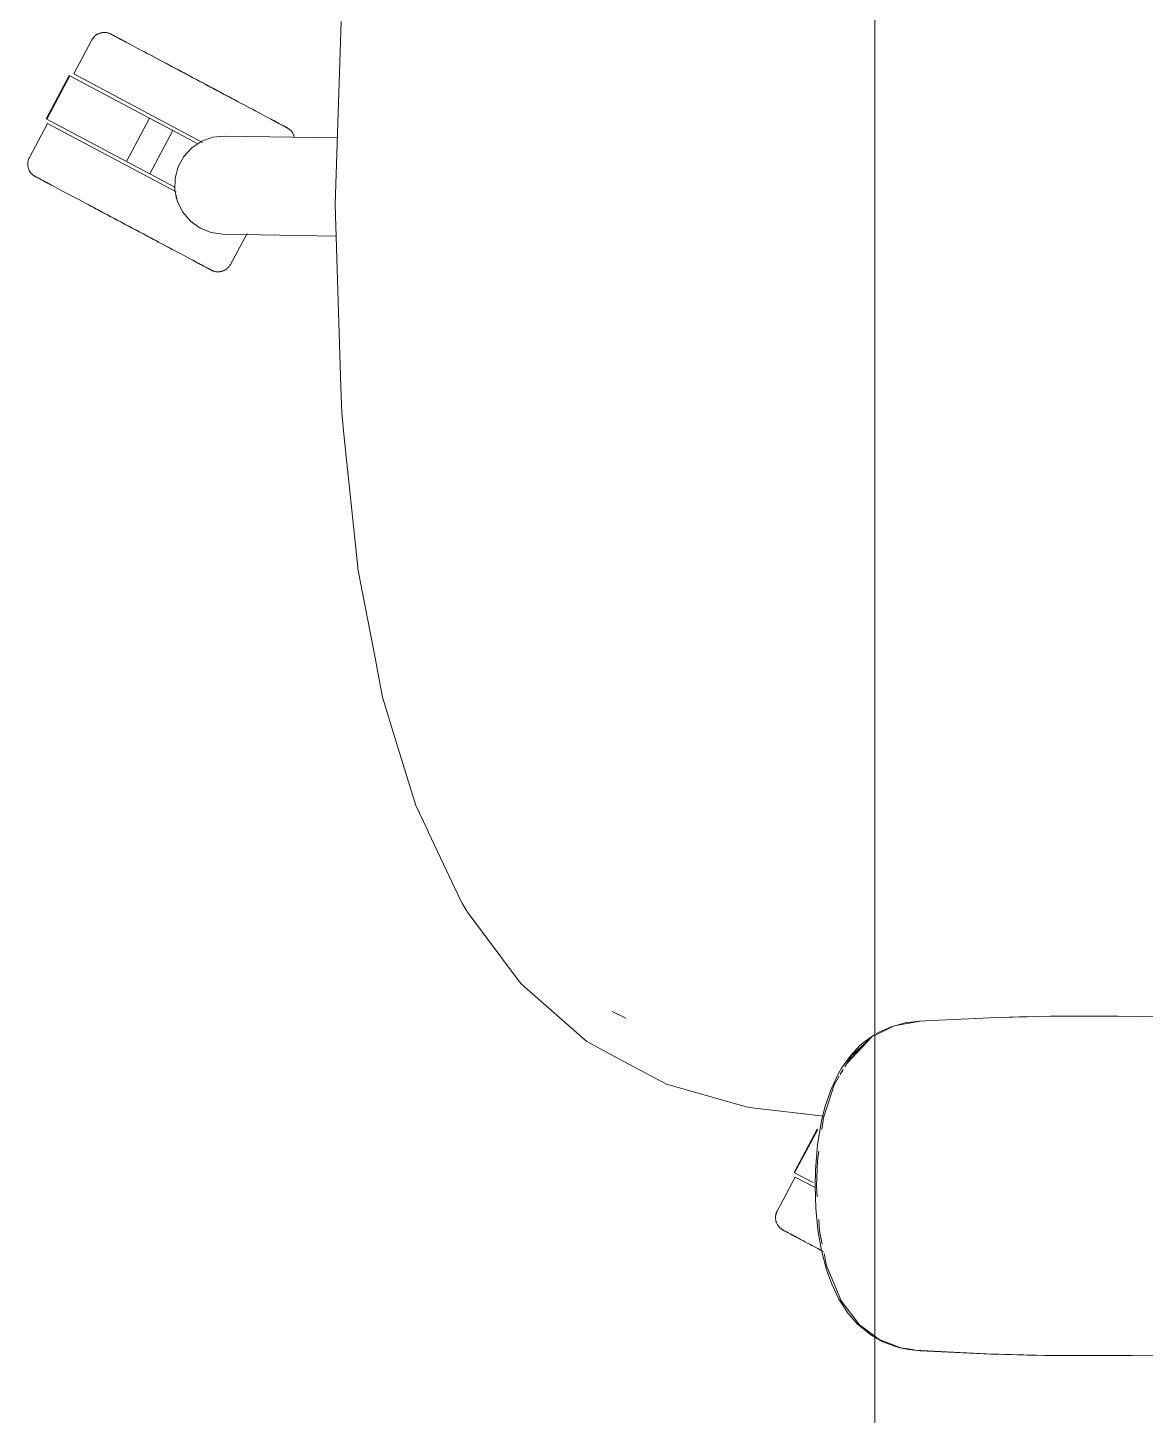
# Model space of a CAD drawing. Header units: millimetres. Extents: x 155927 to 317870, y -36033 to 97293.
# Drawn here: x 202340 to 202658.8, y 12512 to 12907.8 of the extents above; entities that cross this region are included whole.
import ezdxf

# ---------------------------------------------------------------- set-up
doc = ezdxf.new("R2010")
doc.units = ezdxf.units.MM
doc.header["$MEASUREMENT"] = 0
doc.layers.add('G-IMPT', color=8, linetype='CONTINUOUS', lineweight=9)
doc.layers.add('I-FURN', color=8, linetype='CONTINUOUS', lineweight=9)

msp = doc.modelspace()

# ---------------------------------------------------------------- linework, layer by layer
at = {"layer": 'G-IMPT'}
for p, q in [((202429.42, 12909.56), (202427.71, 12857.38)), ((202427.71, 12857.38), (202429.33, 12805.21)), ((202429.33, 12805.21), (202429.55, 12797.95)), ((202430.28, 12790.89), (202429.55, 12797.95)), ((202434.11, 12753.9), (202430.28, 12790.89)), ((202434.11, 12753.9), (202434.2, 12753.43)), ((202439.06, 12728.06), (202434.2, 12753.43)), ((202439.06, 12728.06), (202439.77, 12724.39)), ((202441.23, 12716.79), (202439.77, 12724.39)), ((202445.42, 12703.18), (202441.23, 12716.79)), ((202450.74, 12685.91), (202445.42, 12703.18)), ((202450.74, 12685.91), (202453.93, 12679.14)), ((202454.36, 12678.23), (202453.93, 12679.14)), ((202463.63, 12658.58), (202454.36, 12678.23)), ((202463.63, 12658.58), (202464.05, 12657.87)), ((202464.99, 12656.3), (202464.05, 12657.87)), ((202465.45, 12655.53), (202464.99, 12656.3)), ((202465.45, 12655.53), (202480.02, 12636.03)), ((202480.02, 12636.03), (202480.75, 12635.06)), ((202484.01, 12632.19), (202480.75, 12635.06)), ((202484.01, 12632.19), (202498.79, 12619.18)), ((202506.76, 12627.2), (202510.65, 12625.24)), ((202506.76, 12627.2), (202509.06, 12626.02)), ((202509.06, 12626.02), (202510.65, 12625.24)), ((202631.77, 12625.81), (202616.1, 12625.43)), ((202619.5, 12625.49), (202622.82, 12625.63)), ((202625.04, 12625.63), (202622.82, 12625.63)), ((202631.77, 12625.81), (202636.28, 12625.86)), ((202636.28, 12625.86), (202650.99, 12625.86)), ((202656.46, 12625.78), (202650.99, 12625.86)), ((202656.46, 12625.78), (202668.77, 12625.49)), ((202582.04, 12620.86), (202586.36, 12622.84)), ((202582.95, 12620.94), (202587.21, 12623.04)), ((202590.32, 12623.91), (202586.36, 12622.84)), ((202587.21, 12623.04), (202594.55, 12624.41)), ((202594.33, 12624.41), (202590.32, 12623.91)), ((202599.99, 12624.69), (202594.33, 12624.41)), ((202599.99, 12624.69), (202612.55, 12625.31)), ((202616.1, 12625.43), (202612.55, 12625.31)), ((202498.79, 12619.18), (202499.46, 12618.59)), ((202509.89, 12613.01), (202499.46, 12618.59)), ((202573.81, 12612.44), (202580.71, 12619.83)), ((202575, 12614.53), (202580.71, 12619.83)), ((202575.22, 12614.06), (202578.3, 12617.6)), ((202577.5, 12617.52), (202578.82, 12618.65)), ((202580.71, 12619.83), (202578.3, 12617.6)), ((202581.68, 12620.61), (202578.82, 12618.65)), ((202582.95, 12620.94), (202581.68, 12620.31)), ((202574.63, 12614.47), (202572.19, 12611.02)), ((202573.12, 12611.38), (202575, 12614.53)), ((202573.81, 12612.44), (202575.09, 12613.91)), ((202577.5, 12617.52), (202574.63, 12614.47)), ((202521.13, 12606.99), (202509.89, 12613.01)), ((202569.18, 12605.01), (202571.38, 12609.65)), ((202571.38, 12609.65), (202572.19, 12611.02)), ((202571.79, 12609.15), (202572.65, 12610.59)), ((202522.24, 12606.4), (202521.13, 12606.99)), ((202543.59, 12600.39), (202522.24, 12606.4)), ((202567.01, 12596.83), (202570.04, 12606.23)), ((202570.04, 12606.23), (202571.51, 12608.68)), ((202567.44, 12599.92), (202569.18, 12605.01)), ((202543.59, 12600.39), (202545.85, 12599.75)), ((202567.13, 12597.34), (202545.85, 12599.75)), ((202567.44, 12599.92), (202566.46, 12595.99)), ((202566.46, 12595.99), (202565.34, 12589.23)), ((202566.55, 12593.54), (202567.01, 12596.83)), ((202564.77, 12581.92), (202565.34, 12589.23)), ((202565.28, 12584.58), (202565.68, 12587.36)), ((202564.77, 12581.92), (202564.68, 12577.41)), ((202565.28, 12584.58), (202565.05, 12577.41)), ((202564.68, 12577.41), (202564.86, 12571.07)), ((202565.24, 12574.3), (202565.05, 12577.41)), ((202565.42, 12564.92), (202564.86, 12571.07)), ((202565.84, 12564.58), (202565.64, 12567.79)), ((202565.42, 12564.92), (202566.42, 12558.99)), ((202566.61, 12560.83), (202565.84, 12564.58)), ((202567.85, 12553.51), (202566.42, 12558.99)), ((202567.88, 12554.62), (202567.17, 12558.09)), ((202567.88, 12554.62), (202570.21, 12549)), ((202567.85, 12553.51), (202569.44, 12549.18)), ((202571.42, 12545.1), (202569.44, 12549.18)), ((202572.05, 12544.61), (202570.21, 12549)), ((202571.42, 12545.1), (202574.08, 12541.05)), ((202577.26, 12537.82), (202572.05, 12544.61)), ((202574.08, 12541.05), (202576.74, 12538.02)), ((202580.48, 12534.94), (202576.74, 12538.02)), ((202581.68, 12534.55), (202577.26, 12537.82)), ((202581.68, 12534.26), (202580.48, 12534.94)), ((202582.89, 12533.65), (202581.68, 12534.55)), ((202583.92, 12532.98), (202581.68, 12534.26)), ((202589.08, 12531.24), (202582.89, 12533.65)), ((202583.92, 12532.98), (202587.56, 12531.59)), ((202588.9, 12531.22), (202587.56, 12531.59)), ((202588.9, 12531.22), (202591.3, 12530.78)), ((202589.08, 12531.24), (202592.93, 12530.66)), ((202592.95, 12530.52), (202591.3, 12530.78)), ((202613.52, 12529.47), (202592.95, 12530.52)), ((202614.73, 12529.44), (202592.95, 12530.52)), ((202592.95, 12530.52), (202594.55, 12530.41)), ((202596.79, 12530.33), (202594.55, 12530.41)), ((202614.73, 12529.44), (202594.55, 12530.41)), ((202634.92, 12528.97), (202613.52, 12529.47)), ((202625.08, 12529.13), (202613.52, 12529.47)), ((202613.52, 12529.47), (202614.73, 12529.44)), ((202634.92, 12528.97), (202614.73, 12529.44)), ((202655.1, 12529.02), (202625.08, 12529.13)), ((202634.92, 12528.97), (202625.08, 12529.13)), ((202625.08, 12529.13), (202644.31, 12528.93)), ((202632.88, 12528.99), (202630.97, 12529.06)), ((202635.41, 12529.01), (202632.88, 12528.99)), ((202655.1, 12529.02), (202634.92, 12528.97)), ((202655.1, 12529.02), (202644.31, 12528.93)), ((202655.1, 12529.02), (202663.52, 12529.18))]:
    msp.add_line(p, q, dxfattribs=at)
at = {"layer": 'I-FURN'}
for p, q in [((202581.68, 12099.61), (202581.68, 13499.61)), ((202581.68, 13499.61), (202581.68, 12099.61)), ((202358.26, 12904.31), (202353.11, 12894.62)), ((202358.26, 12904.31), (202358.34, 12904.45)), ((202358.34, 12904.45), (202358.42, 12904.58)), ((202358.42, 12904.58), (202358.51, 12904.72)), ((202358.51, 12904.72), (202358.61, 12904.85)), ((202358.61, 12904.85), (202358.71, 12904.97)), ((202358.71, 12904.97), (202358.81, 12905.1)), ((202358.81, 12905.1), (202358.92, 12905.22)), ((202358.92, 12905.22), (202359.04, 12905.33)), ((202359.04, 12905.33), (202359.16, 12905.44)), ((202359.16, 12905.44), (202359.28, 12905.54)), ((202359.28, 12905.54), (202359.41, 12905.64)), ((202359.41, 12905.64), (202359.54, 12905.74)), ((202359.54, 12905.74), (202359.67, 12905.82)), ((202359.67, 12905.82), (202359.81, 12905.91)), ((202359.81, 12905.91), (202359.95, 12905.98)), ((202359.95, 12905.98), (202360.1, 12906.06)), ((202360.1, 12906.06), (202360.24, 12906.12)), ((202360.24, 12906.12), (202360.39, 12906.18)), ((202360.39, 12906.18), (202360.54, 12906.24)), ((202360.54, 12906.24), (202360.7, 12906.28)), ((202360.7, 12906.28), (202360.85, 12906.33)), ((202360.85, 12906.33), (202361.01, 12906.36)), ((202361.01, 12906.36), (202361.17, 12906.39)), ((202361.17, 12906.39), (202361.33, 12906.41)), ((202361.33, 12906.41), (202361.49, 12906.43)), ((202361.49, 12906.43), (202361.65, 12906.44)), ((202361.65, 12906.44), (202361.81, 12906.44)), ((202361.81, 12906.44), (202361.97, 12906.44)), ((202361.97, 12906.44), (202362.13, 12906.43)), ((202362.13, 12906.43), (202362.29, 12906.42)), ((202362.29, 12906.42), (202362.45, 12906.39)), ((202362.45, 12906.39), (202362.61, 12906.37)), ((202362.61, 12906.37), (202362.77, 12906.33)), ((202362.77, 12906.33), (202362.93, 12906.29)), ((202362.93, 12906.29), (202363.08, 12906.24)), ((202363.08, 12906.24), (202363.23, 12906.19)), ((202363.23, 12906.19), (202363.38, 12906.13)), ((202363.38, 12906.13), (202363.53, 12906.06)), ((202363.53, 12906.06), (202363.67, 12905.99)), ((202363.67, 12905.99), (202363.71, 12905.97)), ((202363.71, 12905.97), (202363.73, 12905.96)), ((202363.72, 12905.97), (202363.71, 12905.97)), ((202363.76, 12905.95), (202363.72, 12905.97)), ((202363.73, 12905.96), (202363.79, 12905.93)), ((202363.84, 12905.9), (202363.76, 12905.95)), ((202363.79, 12905.93), (202363.89, 12905.88)), ((202363.96, 12905.84), (202363.84, 12905.9)), ((202363.89, 12905.88), (202364.03, 12905.8)), ((202364.13, 12905.75), (202363.96, 12905.84)), ((202364.03, 12905.8), (202364.21, 12905.71)), ((202364.33, 12905.65), (202364.13, 12905.75)), ((202364.21, 12905.71), (202364.43, 12905.59)), ((202364.57, 12905.52), (202364.33, 12905.65)), ((202364.43, 12905.59), (202364.69, 12905.45)), ((202364.85, 12905.37), (202364.57, 12905.52)), ((202364.69, 12905.45), (202364.99, 12905.29)), ((202365.16, 12905.2), (202364.85, 12905.37)), ((202364.99, 12905.29), (202365.32, 12905.12)), ((202365.52, 12905.01), (202365.16, 12905.2)), ((202365.32, 12905.12), (202365.7, 12904.92)), ((202365.91, 12904.8), (202365.52, 12905.01)), ((202365.7, 12904.92), (202366.11, 12904.7)), ((202366.34, 12904.57), (202365.91, 12904.8)), ((202366.11, 12904.7), (202366.55, 12904.46)), ((202366.81, 12904.33), (202366.34, 12904.57)), ((202366.55, 12904.46), (202367.03, 12904.21)), ((202367.31, 12904.06), (202366.81, 12904.33)), ((202367.03, 12904.21), (202367.55, 12903.93)), ((202367.84, 12903.77), (202367.31, 12904.06)), ((202367.55, 12903.93), (202368.1, 12903.64)), ((202368.41, 12903.47), (202367.84, 12903.77)), ((202368.1, 12903.64), (202368.69, 12903.33)), ((202369.02, 12903.15), (202368.41, 12903.47)), ((202369.65, 12902.82), (202369.02, 12903.15)), ((202370.31, 12902.46), (202369.65, 12902.82)), ((202371.01, 12902.09), (202370.31, 12902.46)), ((202371.73, 12901.71), (202371.01, 12902.09)), ((202372.48, 12901.31), (202371.73, 12901.71)), ((202373.26, 12900.9), (202372.48, 12901.31)), ((202374.06, 12900.47), (202373.26, 12900.9)), ((202374.88, 12900.03), (202374.06, 12900.47)), ((202374.43, 12900.27), (202375.27, 12899.83)), ((202375.73, 12899.58), (202374.88, 12900.03)), ((202375.27, 12899.83), (202376.12, 12899.37)), ((202376.6, 12899.12), (202375.73, 12899.58)), ((202376.12, 12899.37), (202377, 12898.91)), ((202377.48, 12898.65), (202376.6, 12899.12)), ((202377, 12898.91), (202377.9, 12898.43)), ((202378.39, 12898.17), (202377.48, 12898.65)), ((202389.86, 12875.08), (202353.11, 12894.62)), ((202377.9, 12898.43), (202378.81, 12897.94)), ((202379.31, 12897.68), (202378.39, 12898.17)), ((202378.81, 12897.94), (202379.74, 12897.45)), ((202380.25, 12897.18), (202379.31, 12897.68)), ((202379.74, 12897.45), (202380.68, 12896.95)), ((202381.2, 12896.67), (202380.25, 12897.18)), ((202380.68, 12896.95), (202381.64, 12896.44)), ((202382.16, 12896.16), (202381.2, 12896.67)), ((202381.64, 12896.44), (202382.61, 12895.92)), ((202383.14, 12895.64), (202382.16, 12896.16)), ((202382.61, 12895.92), (202383.59, 12895.4)), ((202384.12, 12895.12), (202383.14, 12895.64)), ((202383.59, 12895.4), (202384.58, 12894.88)), ((202385.11, 12894.59), (202384.12, 12895.12)), ((202384.58, 12894.88), (202385.57, 12894.35)), ((202386.11, 12894.06), (202385.11, 12894.59)), ((202351.82, 12894.18), (202345.24, 12881.81)), ((202345.42, 12881.72), (202351.99, 12894.08)), ((202351.99, 12894.08), (202374.7, 12882.01)), ((202385.57, 12894.35), (202386.57, 12893.82)), ((202387.11, 12893.53), (202386.11, 12894.06)), ((202386.57, 12893.82), (202387.57, 12893.29)), ((202388.12, 12893), (202387.11, 12893.53)), ((202387.57, 12893.29), (202388.58, 12892.75)), ((202389.12, 12892.46), (202388.12, 12893)), ((202388.58, 12892.75), (202389.58, 12892.22)), ((202390.13, 12891.93), (202389.12, 12892.46)), ((202389.58, 12892.22), (202390.59, 12891.68)), ((202391.13, 12891.39), (202390.13, 12891.93)), ((202390.59, 12891.68), (202391.59, 12891.15)), ((202392.13, 12890.86), (202391.13, 12891.39)), ((202391.59, 12891.15), (202392.59, 12890.62)), ((202393.12, 12890.33), (202392.13, 12890.86)), ((202392.59, 12890.62), (202393.58, 12890.09)), ((202394.11, 12889.81), (202393.12, 12890.33)), ((202393.58, 12890.09), (202394.56, 12889.57)), ((202395.09, 12889.29), (202394.11, 12889.81)), ((202394.56, 12889.57), (202395.53, 12889.05)), ((202396.06, 12888.77), (202395.09, 12889.29)), ((202395.53, 12889.05), (202396.5, 12888.54)), ((202397.01, 12888.27), (202396.06, 12888.77)), ((202396.5, 12888.54), (202397.45, 12888.03)), ((202397.96, 12887.76), (202397.01, 12888.27)), ((202397.45, 12888.03), (202398.39, 12887.53)), ((202398.89, 12887.27), (202397.96, 12887.76)), ((202398.39, 12887.53), (202399.31, 12887.04)), ((202399.8, 12886.78), (202398.89, 12887.27)), ((202399.31, 12887.04), (202400.22, 12886.56)), ((202400.7, 12886.31), (202399.8, 12886.78)), ((202401.57, 12885.84), (202400.7, 12886.31)), ((202402.43, 12885.38), (202401.57, 12885.84)), ((202403.27, 12884.94), (202402.43, 12885.38)), ((202404.08, 12884.51), (202403.27, 12884.94)), ((202404.87, 12884.09), (202404.08, 12884.51)), ((202405.63, 12883.69), (202404.87, 12884.09)), ((202406.36, 12883.29), (202405.63, 12883.69)), ((202407.07, 12882.92), (202406.36, 12883.29)), ((202407.75, 12882.56), (202407.07, 12882.92)), ((202345.6, 12880.49), (202340.45, 12870.81)), ((202368.12, 12869.65), (202345.42, 12881.72)), ((202382.32, 12860.97), (202345.6, 12880.49)), ((202368.12, 12869.65), (202374.7, 12882.01)), ((202374.7, 12882.01), (202381.34, 12878.48)), ((202408.4, 12882.21), (202407.75, 12882.56)), ((202409.01, 12881.89), (202408.4, 12882.21)), ((202409.6, 12881.58), (202409.01, 12881.89)), ((202409.28, 12881.74), (202409.85, 12881.44)), ((202410.15, 12881.28), (202409.6, 12881.58)), ((202409.85, 12881.44), (202410.39, 12881.15)), ((202410.66, 12881.01), (202410.15, 12881.28)), ((202410.39, 12881.15), (202410.89, 12880.89)), ((202411.15, 12880.75), (202410.66, 12881.01)), ((202410.89, 12880.89), (202411.36, 12880.64)), ((202411.59, 12880.51), (202411.15, 12880.75)), ((202411.36, 12880.64), (202411.79, 12880.41)), ((202412, 12880.3), (202411.59, 12880.51)), ((202411.79, 12880.41), (202412.18, 12880.2)), ((202412.38, 12880.1), (202412, 12880.3)), ((202412.18, 12880.2), (202412.53, 12880.01)), ((202412.71, 12879.92), (202412.38, 12880.1)), ((202412.53, 12880.01), (202412.85, 12879.84)), ((202413.01, 12879.76), (202412.71, 12879.92)), ((202412.85, 12879.84), (202413.13, 12879.7)), ((202413.27, 12879.62), (202413.01, 12879.76)), ((202413.13, 12879.7), (202413.37, 12879.57)), ((202413.49, 12879.51), (202413.27, 12879.62)), ((202413.37, 12879.57), (202413.57, 12879.46)), ((202413.67, 12879.41), (202413.49, 12879.51)), ((202413.57, 12879.46), (202413.73, 12879.37)), ((202413.81, 12879.34), (202413.67, 12879.41)), ((202413.73, 12879.37), (202413.86, 12879.31)), ((202413.91, 12879.28), (202413.81, 12879.34)), ((202413.86, 12879.31), (202413.94, 12879.27)), ((202413.97, 12879.25), (202413.91, 12879.28)), ((202413.94, 12879.27), (202413.98, 12879.24)), ((202413.99, 12879.24), (202413.97, 12879.25)), ((202413.98, 12879.24), (202413.99, 12879.24)), ((202413.99, 12879.24), (202414.13, 12879.16)), ((202414.13, 12879.16), (202414.26, 12879.08)), ((202414.26, 12879.08), (202414.4, 12878.99)), ((202414.4, 12878.99), (202414.53, 12878.89)), ((202414.53, 12878.89), (202414.66, 12878.79)), ((202414.66, 12878.79), (202414.78, 12878.69)), ((202374.77, 12866.12), (202381.34, 12878.48)), ((202381.34, 12878.48), (202388.48, 12874.68)), ((202386.8, 12873.54), (202389.61, 12875.41)), ((202389.61, 12875.41), (202392.79, 12876.55)), ((202392.79, 12876.55), (202396.14, 12876.9)), ((202396.14, 12876.9), (202428.33, 12876.34)), ((202414.78, 12878.69), (202414.9, 12878.58)), ((202414.9, 12878.58), (202415.01, 12878.46)), ((202415.01, 12878.46), (202415.12, 12878.35)), ((202415.12, 12878.35), (202415.22, 12878.22)), ((202415.22, 12878.22), (202415.32, 12878.1)), ((202415.32, 12878.1), (202415.42, 12877.96)), ((202415.42, 12877.96), (202415.5, 12877.83)), ((202415.5, 12877.83), (202415.59, 12877.69)), ((202415.59, 12877.69), (202415.67, 12877.55)), ((202415.67, 12877.55), (202415.74, 12877.41)), ((202415.74, 12877.41), (202415.8, 12877.26)), ((202415.8, 12877.26), (202415.86, 12877.11)), ((202415.86, 12877.11), (202415.92, 12876.96)), ((202415.92, 12876.96), (202415.97, 12876.8)), ((202415.97, 12876.8), (202416.01, 12876.65)), ((202416.01, 12876.65), (202416.04, 12876.49)), ((202382.9, 12868.1), (202384.52, 12871.05)), ((202384.52, 12871.05), (202386.8, 12873.54)), ((202339.98, 12869.07), (202339.99, 12869.23)), ((202339.98, 12868.91), (202339.98, 12869.07)), ((202339.98, 12868.75), (202339.98, 12868.91)), ((202339.99, 12868.58), (202339.98, 12868.75)), ((202339.99, 12869.23), (202340.01, 12869.39)), ((202340.01, 12868.42), (202339.99, 12868.58)), ((202340.01, 12869.39), (202340.03, 12869.55)), ((202340.03, 12868.26), (202340.01, 12868.42)), ((202340.03, 12869.55), (202340.06, 12869.71)), ((202340.06, 12868.11), (202340.03, 12868.26)), ((202340.06, 12869.71), (202340.09, 12869.86)), ((202340.1, 12867.95), (202340.06, 12868.11)), ((202340.09, 12869.86), (202340.13, 12870.02)), ((202340.14, 12867.79), (202340.1, 12867.95)), ((202340.13, 12870.02), (202340.18, 12870.17)), ((202340.19, 12867.64), (202340.14, 12867.79)), ((202340.18, 12870.17), (202340.23, 12870.33)), ((202340.24, 12867.49), (202340.19, 12867.64)), ((202340.23, 12870.33), (202340.29, 12870.48)), ((202340.3, 12867.34), (202340.24, 12867.49)), ((202340.29, 12870.48), (202340.36, 12870.62)), ((202340.37, 12867.19), (202340.3, 12867.34)), ((202340.36, 12870.62), (202340.43, 12870.77)), ((202340.44, 12867.05), (202340.37, 12867.19)), ((202340.43, 12870.77), (202340.45, 12870.81)), ((202340.52, 12866.91), (202340.44, 12867.05)), ((202340.6, 12866.77), (202340.52, 12866.91)), ((202374.77, 12866.12), (202368.12, 12869.65)), ((202382.04, 12864.83), (202382.9, 12868.1)), ((202340.69, 12866.63), (202340.6, 12866.77)), ((202340.78, 12866.5), (202340.69, 12866.63)), ((202340.88, 12866.37), (202340.78, 12866.5)), ((202340.98, 12866.25), (202340.88, 12866.37)), ((202341.09, 12866.13), (202340.98, 12866.25)), ((202341.21, 12866.02), (202341.09, 12866.13)), ((202341.32, 12865.91), (202341.21, 12866.02)), ((202341.45, 12865.8), (202341.32, 12865.91)), ((202341.57, 12865.7), (202341.45, 12865.8)), ((202341.7, 12865.61), (202341.57, 12865.7)), ((202341.84, 12865.52), (202341.7, 12865.61)), ((202341.98, 12865.44), (202341.84, 12865.52)), ((202342.12, 12865.36), (202341.98, 12865.44)), ((202342.12, 12865.35), (202342.12, 12865.36)), ((202342.12, 12865.36), (202342.14, 12865.35)), ((202342.16, 12865.33), (202342.12, 12865.35)), ((202342.14, 12865.35), (202342.2, 12865.31)), ((202342.25, 12865.29), (202342.16, 12865.33)), ((202342.2, 12865.31), (202342.3, 12865.26)), ((202342.37, 12865.22), (202342.25, 12865.29)), ((202342.3, 12865.26), (202342.44, 12865.19)), ((202342.53, 12865.14), (202342.37, 12865.22)), ((202342.44, 12865.19), (202342.62, 12865.09)), ((202342.73, 12865.03), (202342.53, 12865.14)), ((202342.62, 12865.09), (202342.84, 12864.97)), ((202342.97, 12864.9), (202342.73, 12865.03)), ((202342.84, 12864.97), (202343.1, 12864.84)), ((202343.25, 12864.75), (202342.97, 12864.9)), ((202343.1, 12864.84), (202343.39, 12864.68)), ((202343.57, 12864.58), (202343.25, 12864.75)), ((202343.39, 12864.68), (202343.73, 12864.5)), ((202343.92, 12864.4), (202343.57, 12864.58)), ((202343.73, 12864.5), (202344.1, 12864.3)), ((202344.32, 12864.19), (202343.92, 12864.4)), ((202344.1, 12864.3), (202344.51, 12864.08)), ((202344.75, 12863.96), (202344.32, 12864.19)), ((202344.51, 12864.08), (202344.96, 12863.85)), ((202345.21, 12863.71), (202344.75, 12863.96)), ((202344.96, 12863.85), (202345.44, 12863.59)), ((202345.71, 12863.44), (202345.21, 12863.71)), ((202345.44, 12863.59), (202345.96, 12863.32)), ((202346.25, 12863.16), (202345.71, 12863.44)), ((202345.96, 12863.32), (202346.51, 12863.02)), ((202346.82, 12862.86), (202346.25, 12863.16)), ((202346.51, 12863.02), (202347.09, 12862.71)), ((202381.91, 12862.32), (202374.77, 12866.12)), ((202381.98, 12861.46), (202382.04, 12864.83)), ((202347.09, 12862.71), (202347.71, 12862.38)), ((202347.71, 12862.38), (202348.36, 12862.04)), ((202348.36, 12862.04), (202349.03, 12861.68)), ((202349.03, 12861.68), (202349.74, 12861.3)), ((202349.74, 12861.3), (202350.48, 12860.91)), ((202350.48, 12860.91), (202351.24, 12860.51)), ((202351.24, 12860.51), (202352.02, 12860.09)), ((202352.02, 12860.09), (202352.84, 12859.66)), ((202352.84, 12859.66), (202353.67, 12859.21)), ((202353.67, 12859.21), (202354.53, 12858.76)), ((202382.73, 12858.17), (202381.98, 12861.46)), ((202354.53, 12858.76), (202355.41, 12858.29)), ((202355.41, 12858.29), (202356.3, 12857.81)), ((202356.79, 12857.55), (202355.89, 12858.03)), ((202356.3, 12857.81), (202357.22, 12857.33)), ((202357.72, 12857.06), (202356.79, 12857.55)), ((202357.22, 12857.33), (202358.14, 12856.83)), ((202358.65, 12856.56), (202357.72, 12857.06)), ((202358.14, 12856.83), (202359.09, 12856.33)), ((202359.6, 12856.06), (202358.65, 12856.56)), ((202359.09, 12856.33), (202360.05, 12855.82)), ((202360.57, 12855.55), (202359.6, 12856.06)), ((202360.05, 12855.82), (202361.02, 12855.31)), ((202361.54, 12855.03), (202360.57, 12855.55)), ((202361.02, 12855.31), (202361.99, 12854.79)), ((202362.53, 12854.5), (202361.54, 12855.03)), ((202384.24, 12855.16), (202382.73, 12858.17)), ((202386.44, 12852.6), (202384.24, 12855.16)), ((202361.99, 12854.79), (202362.98, 12854.26)), ((202363.52, 12853.98), (202362.53, 12854.5)), ((202362.98, 12854.26), (202363.98, 12853.73)), ((202364.51, 12853.45), (202363.52, 12853.98)), ((202363.98, 12853.73), (202364.97, 12853.2)), ((202365.52, 12852.92), (202364.51, 12853.45)), ((202364.97, 12853.2), (202365.98, 12852.67)), ((202366.52, 12852.38), (202365.52, 12852.92)), ((202365.98, 12852.67), (202366.98, 12852.14)), ((202367.52, 12851.85), (202366.52, 12852.38)), ((202366.98, 12852.14), (202367.99, 12851.6)), ((202368.53, 12851.31), (202367.52, 12851.85)), ((202367.99, 12851.6), (202368.99, 12851.07)), ((202369.53, 12850.78), (202368.53, 12851.31)), ((202368.99, 12851.07), (202369.99, 12850.53)), ((202389.18, 12850.63), (202386.44, 12852.6)), ((202370.53, 12850.25), (202369.53, 12850.78)), ((202369.99, 12850.53), (202370.99, 12850)), ((202371.53, 12849.72), (202370.53, 12850.25)), ((202370.99, 12850), (202371.98, 12849.48)), ((202372.51, 12849.19), (202371.53, 12849.72)), ((202371.98, 12849.48), (202372.96, 12848.95)), ((202373.49, 12848.67), (202372.51, 12849.19)), ((202372.96, 12848.95), (202373.94, 12848.44)), ((202374.46, 12848.16), (202373.49, 12848.67)), ((202373.94, 12848.44), (202374.9, 12847.92)), ((202375.42, 12847.65), (202374.46, 12848.16)), ((202374.9, 12847.92), (202375.85, 12847.42)), ((202376.36, 12847.15), (202375.42, 12847.65)), ((202375.85, 12847.42), (202376.79, 12846.92)), ((202377.29, 12846.65), (202376.36, 12847.15)), ((202392.31, 12849.38), (202389.18, 12850.63)), ((202395.65, 12848.91), (202392.31, 12849.38)), ((202427.99, 12848.35), (202395.65, 12848.91)), ((202397.84, 12840.29), (202402.54, 12849.13)), ((202376.79, 12846.92), (202377.71, 12846.43)), ((202378.21, 12846.17), (202377.29, 12846.65)), ((202377.71, 12846.43), (202378.62, 12845.95)), ((202379.1, 12845.69), (202378.21, 12846.17)), ((202378.62, 12845.95), (202379.51, 12845.48)), ((202379.98, 12845.22), (202379.1, 12845.69)), ((202379.51, 12845.48), (202380.38, 12845.01)), ((202380.84, 12844.77), (202379.98, 12845.22)), ((202380.38, 12845.01), (202381.22, 12844.56)), ((202381.67, 12844.33), (202380.84, 12844.77)), ((202381.22, 12844.56), (202382.05, 12844.13)), ((202382.05, 12844.13), (202382.85, 12843.7)), ((202382.85, 12843.7), (202383.62, 12843.29)), ((202383.62, 12843.29), (202384.37, 12842.89)), ((202384.37, 12842.89), (202385.1, 12842.5)), ((202385.1, 12842.5), (202385.79, 12842.14)), ((202385.79, 12842.14), (202386.45, 12841.78)), ((202386.45, 12841.78), (202387.09, 12841.45)), ((202387.09, 12841.45), (202387.69, 12841.13)), ((202388, 12840.96), (202387.42, 12841.27)), ((202387.69, 12841.13), (202388.26, 12840.82)), ((202388.55, 12840.67), (202388, 12840.96)), ((202388.26, 12840.82), (202388.79, 12840.54)), ((202389.07, 12840.39), (202388.55, 12840.67)), ((202388.79, 12840.54), (202389.29, 12840.27)), ((202389.55, 12840.14), (202389.07, 12840.39)), ((202389.29, 12840.27), (202389.76, 12840.02)), ((202390, 12839.9), (202389.55, 12840.14)), ((202389.76, 12840.02), (202390.19, 12839.8)), ((202390.41, 12839.68), (202390, 12839.9)), ((202390.19, 12839.8), (202390.58, 12839.59)), ((202390.78, 12839.48), (202390.41, 12839.68)), ((202390.58, 12839.59), (202390.94, 12839.4)), ((202391.11, 12839.3), (202390.78, 12839.48)), ((202390.94, 12839.4), (202391.26, 12839.23)), ((202391.41, 12839.15), (202391.11, 12839.3)), ((202391.26, 12839.23), (202391.54, 12839.08)), ((202397.07, 12839.27), (202396.95, 12839.16)), ((202397.18, 12839.38), (202397.07, 12839.27)), ((202397.29, 12839.5), (202397.18, 12839.38)), ((202397.39, 12839.62), (202397.29, 12839.5)), ((202397.49, 12839.75), (202397.39, 12839.62)), ((202397.59, 12839.88), (202397.49, 12839.75)), ((202397.68, 12840.01), (202397.59, 12839.88)), ((202397.76, 12840.15), (202397.68, 12840.01)), ((202397.84, 12840.29), (202397.76, 12840.15)), ((202391.67, 12839.01), (202391.41, 12839.15)), ((202391.54, 12839.08), (202391.78, 12838.95)), ((202391.89, 12838.89), (202391.67, 12839.01)), ((202391.78, 12838.95), (202391.98, 12838.84)), ((202392.07, 12838.8), (202391.89, 12838.89)), ((202391.98, 12838.84), (202392.14, 12838.76)), ((202392.21, 12838.72), (202392.07, 12838.8)), ((202392.14, 12838.76), (202392.26, 12838.69)), ((202392.31, 12838.67), (202392.21, 12838.72)), ((202392.26, 12838.69), (202392.34, 12838.65)), ((202392.37, 12838.64), (202392.31, 12838.67)), ((202392.34, 12838.65), (202392.38, 12838.63)), ((202392.39, 12838.63), (202392.37, 12838.64)), ((202392.38, 12838.63), (202392.39, 12838.63)), ((202392.43, 12838.6), (202392.39, 12838.63)), ((202392.57, 12838.53), (202392.43, 12838.6)), ((202392.72, 12838.47), (202392.57, 12838.53)), ((202392.87, 12838.41), (202392.72, 12838.47)), ((202393.02, 12838.36), (202392.87, 12838.41)), ((202393.18, 12838.31), (202393.02, 12838.36)), ((202393.33, 12838.27), (202393.18, 12838.31)), ((202393.49, 12838.23), (202393.33, 12838.27)), ((202393.65, 12838.2), (202393.49, 12838.23)), ((202393.81, 12838.18), (202393.65, 12838.2)), ((202393.97, 12838.17), (202393.81, 12838.18)), ((202394.13, 12838.16), (202393.97, 12838.17)), ((202394.29, 12838.15), (202394.13, 12838.16)), ((202394.45, 12838.16), (202394.29, 12838.15)), ((202394.61, 12838.17), (202394.45, 12838.16)), ((202394.77, 12838.18), (202394.61, 12838.17)), ((202394.93, 12838.21), (202394.77, 12838.18)), ((202395.09, 12838.24), (202394.93, 12838.21)), ((202395.25, 12838.27), (202395.09, 12838.24)), ((202395.4, 12838.31), (202395.25, 12838.27)), ((202395.56, 12838.36), (202395.4, 12838.31)), ((202395.71, 12838.41), (202395.56, 12838.36)), ((202395.86, 12838.47), (202395.71, 12838.41)), ((202396.01, 12838.54), (202395.86, 12838.47)), ((202396.15, 12838.61), (202396.01, 12838.54)), ((202396.29, 12838.69), (202396.15, 12838.61)), ((202396.43, 12838.77), (202396.29, 12838.69)), ((202396.57, 12838.86), (202396.43, 12838.77)), ((202396.7, 12838.96), (202396.57, 12838.86)), ((202396.82, 12839.06), (202396.7, 12838.96)), ((202396.95, 12839.16), (202396.82, 12839.06)), ((202565.18, 12593.63), (202558.6, 12581.27)), ((202558.77, 12581.18), (202565.35, 12593.54)), ((202565.35, 12593.54), (202565.44, 12593.49)), ((202558.96, 12579.95), (202553.81, 12570.26)), ((202564.07, 12578.36), (202558.77, 12581.18)), ((202564.59, 12576.95), (202558.96, 12579.95)), ((202553.65, 12569.93), (202553.72, 12570.08)), ((202553.72, 12570.08), (202553.79, 12570.22)), ((202553.79, 12570.22), (202553.81, 12570.26)), ((202553.34, 12568.52), (202553.35, 12568.68)), ((202553.34, 12568.36), (202553.34, 12568.52)), ((202553.34, 12568.2), (202553.34, 12568.36)), ((202553.35, 12568.04), (202553.34, 12568.2)), ((202553.35, 12568.68), (202553.36, 12568.84)), ((202553.37, 12567.88), (202553.35, 12568.04)), ((202553.36, 12568.84), (202553.39, 12569)), ((202553.39, 12567.72), (202553.37, 12567.88)), ((202553.39, 12569), (202553.42, 12569.16)), ((202553.42, 12567.56), (202553.39, 12567.72)), ((202553.42, 12569.16), (202553.45, 12569.32)), ((202553.45, 12567.4), (202553.42, 12567.56)), ((202553.45, 12569.32), (202553.49, 12569.48)), ((202553.5, 12567.25), (202553.45, 12567.4)), ((202553.49, 12569.48), (202553.54, 12569.63)), ((202553.54, 12567.09), (202553.5, 12567.25)), ((202553.54, 12569.63), (202553.59, 12569.78)), ((202553.6, 12566.94), (202553.54, 12567.09)), ((202553.59, 12569.78), (202553.65, 12569.93)), ((202553.66, 12566.79), (202553.6, 12566.94)), ((202553.72, 12566.65), (202553.66, 12566.79)), ((202553.8, 12566.5), (202553.72, 12566.65)), ((202553.87, 12566.36), (202553.8, 12566.5)), ((202553.96, 12566.22), (202553.87, 12566.36)), ((202554.05, 12566.09), (202553.96, 12566.22)), ((202554.14, 12565.96), (202554.05, 12566.09)), ((202554.24, 12565.83), (202554.14, 12565.96)), ((202554.34, 12565.71), (202554.24, 12565.83)), ((202554.45, 12565.59), (202554.34, 12565.71)), ((202554.57, 12565.47), (202554.45, 12565.59)), ((202554.68, 12565.36), (202554.57, 12565.47)), ((202554.81, 12565.26), (202554.68, 12565.36)), ((202554.93, 12565.16), (202554.81, 12565.26)), ((202555.06, 12565.06), (202554.93, 12565.16)), ((202555.2, 12564.97), (202555.06, 12565.06)), ((202555.33, 12564.89), (202555.2, 12564.97)), ((202555.48, 12564.81), (202555.33, 12564.89)), ((202555.52, 12564.79), (202555.48, 12564.81)), ((202555.48, 12564.81), (202555.48, 12564.81)), ((202555.48, 12564.81), (202555.5, 12564.8)), ((202555.5, 12564.8), (202555.56, 12564.77)), ((202555.6, 12564.74), (202555.52, 12564.79)), ((202555.56, 12564.77), (202555.66, 12564.71)), ((202555.73, 12564.68), (202555.6, 12564.74)), ((202555.66, 12564.71), (202555.8, 12564.64)), ((202555.89, 12564.59), (202555.73, 12564.68)), ((202555.8, 12564.64), (202555.98, 12564.54)), ((202556.09, 12564.48), (202555.89, 12564.59)), ((202555.98, 12564.54), (202556.2, 12564.43)), ((202556.33, 12564.36), (202556.09, 12564.48)), ((202556.2, 12564.43), (202556.45, 12564.29)), ((202556.61, 12564.21), (202556.33, 12564.36)), ((202556.45, 12564.29), (202556.75, 12564.13)), ((202556.93, 12564.04), (202556.61, 12564.21)), ((202556.75, 12564.13), (202557.09, 12563.95)), ((202557.28, 12563.85), (202556.93, 12564.04)), ((202557.09, 12563.95), (202557.46, 12563.76)), ((202557.68, 12563.64), (202557.28, 12563.85)), ((202557.46, 12563.76), (202557.87, 12563.54)), ((202558.11, 12563.41), (202557.68, 12563.64)), ((202557.87, 12563.54), (202558.32, 12563.3)), ((202558.57, 12563.16), (202558.11, 12563.41)), ((202558.32, 12563.3), (202558.8, 12563.04)), ((202559.07, 12562.9), (202558.57, 12563.16)), ((202558.8, 12563.04), (202559.31, 12562.77)), ((202559.61, 12562.61), (202559.07, 12562.9)), ((202559.31, 12562.77), (202559.87, 12562.48)), ((202560.18, 12562.31), (202559.61, 12562.61)), ((202559.87, 12562.48), (202560.45, 12562.17)), ((202560.23, 12562.28), (202560.18, 12562.31)), ((202560.45, 12562.17), (202561.07, 12561.84)), ((202561.07, 12561.84), (202561.71, 12561.49)), ((202561.71, 12561.49), (202562.39, 12561.13)), ((202562.39, 12561.13), (202563.1, 12560.76)), ((202563.1, 12560.76), (202563.83, 12560.37)), ((202563.83, 12560.37), (202564.6, 12559.96)), ((202564.6, 12559.96), (202565.38, 12559.54)), ((202565.38, 12559.54), (202566.2, 12559.11)), ((202566.2, 12559.11), (202567.03, 12558.67))]:
    msp.add_line(p, q, dxfattribs=at)
msp.add_arc((202395.71, 12862.91), 13.81, 192.3473, 197.336, dxfattribs=at)
msp.add_open_spline([(202382.39, 12859.27), (202382.27, 12859.69), (202382.2, 12860.12), (202382.14, 12860.56)], degree=3, dxfattribs=at)

doc.saveas('drawing.dxf')
